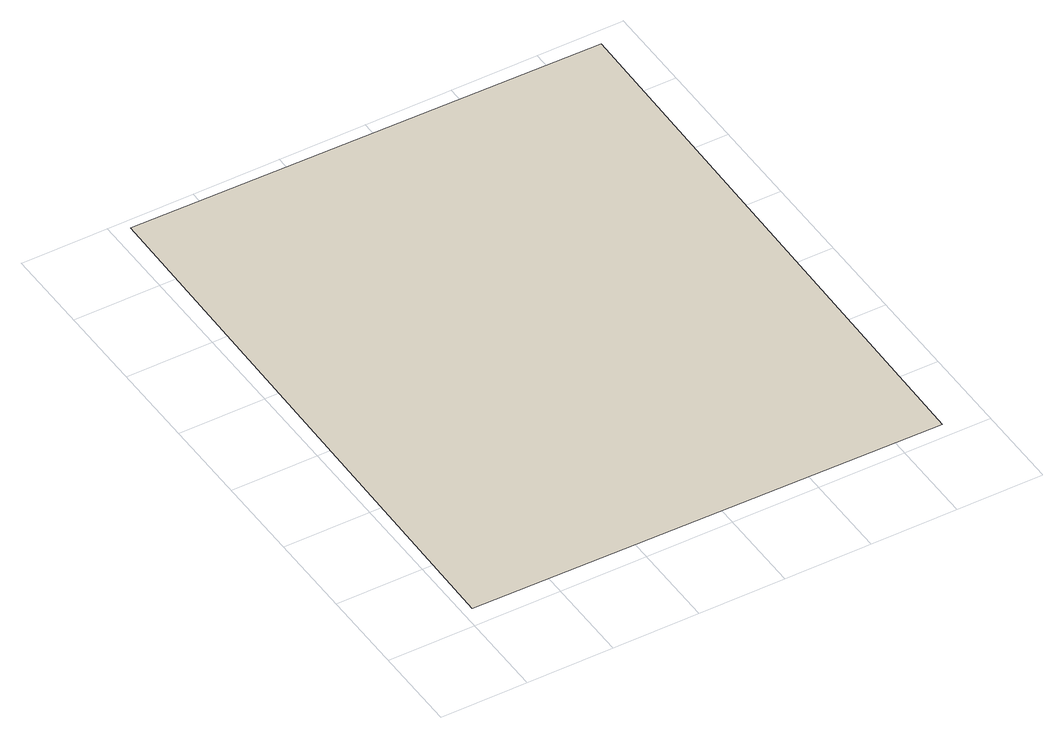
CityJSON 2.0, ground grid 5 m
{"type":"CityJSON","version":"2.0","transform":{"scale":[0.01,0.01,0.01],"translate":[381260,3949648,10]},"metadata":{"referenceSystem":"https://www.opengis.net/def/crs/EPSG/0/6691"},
"CityObjects":{
"building1":{"type":"Building","attributes":{"name":"Parent Tile Building"},"geometry":[{"type":"MultiSurface","lod":"2","boundaries":[[[0,1,2,3]]]}]}
},
"vertices":[
[103,3447,0],[2818,3411,0],[2773,84,0],[59,120,0]
]}
